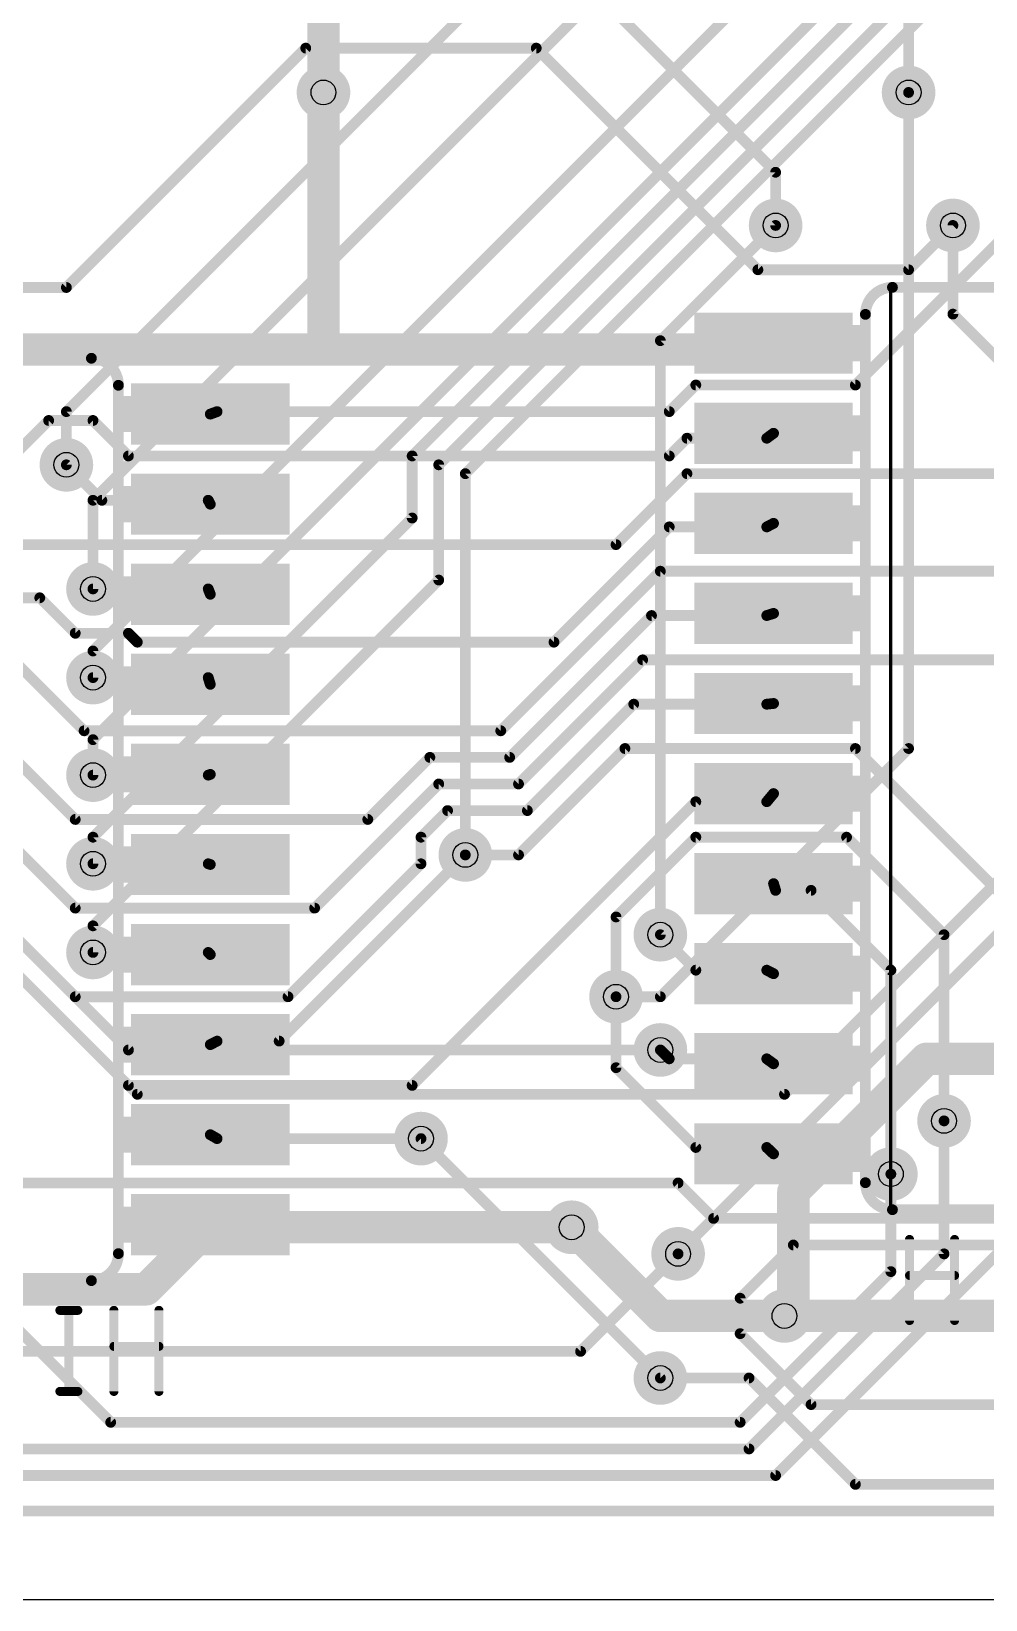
# Model space of a CAD drawing. Extents: x 0 to 200, y 0 to 49.
# Drawn here: x 41.51 to 54.96, y 0 to 22.11 of the extents above; entities that cross this region are included whole.
import ezdxf

# ---------------------------------------------------------------- set-up
doc = ezdxf.new("R2010")
doc.units = 0
for name, color, linetype in [('1', 12, 'CONTINUOUS'), ('16', 132, 'CONTINUOUS'), ('18', 110, 'CONTINUOUS'), ('20', 31, 'CONTINUOUS'), ('22', 253, 'CONTINUOUS'), ('26', 253, 'CONTINUOUS'), ('30', 253, 'CONTINUOUS'), ('32', 253, 'CONTINUOUS'), ('44', 253, 'CONTINUOUS'), ('52', 253, 'CONTINUOUS')]:
    doc.layers.add(name, color=color, linetype=linetype)

# ---------------------------------------------------------------- blocks, each defined once
blk = doc.blocks.new('RECT')
blk.add_solid([(-0.5, -0.5), (0.5, -0.5), (-0.5, 0.5), (0.5, 0.5)])
blk = doc.blocks.new('ROUNDV')
at = {"const_width": 0.5}
blk.add_lwpolyline([(0, -0.25, 1), (0, 0.25, 1), (0, -0.25)], format="xyb", dxfattribs=at)

msp = doc.modelspace()

# ---------------------------------------------------------------- linework, layer by layer
at = {"layer": '1'}
for points, const_width in [([(65.625, 40.375), (42, 16.75)], 0.1524), ([(64.25, 34), (42.375, 12.125)], 0.1524), ([(64.625, 33.875), (46.875, 16.125)], 0.1524), ([(65.625, 33.875), (47.625, 15.875)], 0.1524), ([(65, 33.75), (47.25, 16)], 0.1524), ([(60.25, 31.25), (42.375, 13.375)], 0.1524), ([(56.625, 29.75), (42.375, 15.5)], 0.1524), ([(45.625, 26.875), (45.625, 21.25)], 0.4572), ([(53.875, 21.25), (53.875, 12)], 0.1524), ([(52, 19.375), (50.375, 17.75)], 0.1524), ([(54.5, 18.125), (54.5, 19.375)], 0.1524), ([(58.375, 14.25), (54.5, 18.125)], 0.1524), ([(50.375, 17.75), (50.375, 9.375)], 0.1524), ([(42, 16.75), (42, 16)], 0.1524), ([(46.875, 16.125), (46.875, 15.25)], 0.1524), ([(47.25, 16), (47.25, 14.375)], 0.1524), ([(47.625, 15.875), (47.625, 10.5)], 0.1524), ([(42.375, 15.5), (42.375, 14.25)], 0.1524), ([(46.875, 15.25), (42.375, 10.75)], 0.1524), ([(60.375, 15.375), (52.125, 7.125)], 0.1524), ([(36.25, 14.375), (42.875, 7.75)], 0.1524), ([(47.25, 14.375), (42.375, 9.5)], 0.1524), ([(43, 7.125), (36.625, 13.5)], 0.1524), ([(42.375, 13.375), (42.375, 13)], 0.1524), ([(59, 13.25), (50.625, 4.875)], 0.1524), ([(42.375, 12.125), (42.375, 11.625)], 0.1524), ([(53.875, 12), (50.375, 8.5)], 0.1524), ([(42.375, 10.75), (42.375, 10.375)], 0.1524), ([(60.375, 10.125), (52, 1.75)], 0.1524), ([(42.375, 9.5), (42.375, 9.125)], 0.1524), ([(36.125, 9), (42.625, 2.5)], 0.1524), ([(50.375, 8.5), (49.75, 8.5)], 0.1524), ([(42.875, 7.75), (50.375, 7.75)], 0.1524), ([(52.25, 5.75), (54.125, 7.625)], 0.4572), ([(54.125, 7.625), (56, 7.625)], 0.4572), ([(52.125, 7.125), (43, 7.125)], 0.1524), ([(54.375, 6.75), (54.375, 4.875)], 0.1524), ([(50.375, 3.125), (47, 6.5)], 0.1524), ([(52.25, 4.125), (52.25, 5.75)], 0.4572), ([(53.625, 4.625), (53.625, 6)], 0.1524), ([(50.375, 4), (49.125, 5.25)], 0.4572), ([(54.375, 4.875), (51.625, 2.125)], 0.1524), ([(51.5, 2.5), (53.625, 4.625)], 0.1524), ([(52.125, 4), (50.375, 4)], 0.4572), ([(52.25, 4.125), (52.125, 4)], 0.4572), ([(42.625, 2.5), (51.5, 2.5)], 0.1524), ([(51.625, 2.125), (41.25, 2.125)], 0.1524), ([(52, 1.75), (40.75, 1.75)], 0.1524)]:
    msp.add_lwpolyline(points, dxfattribs=dict(at, const_width=const_width))
for points, const_width in [([(45.5107, 21.25, 1), (45.7393, 21.25)], 0.2286), ([(53.9131, 21.25, 1), (53.8369, 21.25)], 0.0762), ([(52.0269, 19.3481, 1), (51.9731, 19.4019)], 0.0762), ([(54.5381, 19.375, 1), (54.4619, 19.375)], 0.0762), ([(54.4619, 18.125, 1), (54.5381, 18.125)], 0.0762), ([(54.5269, 18.1519, 1), (54.4731, 18.0981)], 0.0762), ([(50.4131, 17.75, 1), (50.3369, 17.75)], 0.0762), ([(50.3481, 17.7769, 1), (50.4019, 17.7231)], 0.0762), ([(42.0381, 16.75, 1), (41.9619, 16.75)], 0.0762), ([(41.9731, 16.7769, 1), (42.0269, 16.7231)], 0.0762), ([(46.9131, 16.125, 1), (46.8369, 16.125)], 0.0762), ([(46.8481, 16.1519, 1), (46.9019, 16.0981)], 0.0762), ([(41.9619, 16, 1), (42.0381, 16)], 0.0762), ([(47.2881, 16, 1), (47.2119, 16)], 0.0762), ([(47.2231, 16.0269, 1), (47.2769, 15.9731)], 0.0762), ([(47.6631, 15.875, 1), (47.5869, 15.875)], 0.0762), ([(47.5981, 15.9019, 1), (47.6519, 15.8481)], 0.0762), ([(42.4131, 15.5, 1), (42.3369, 15.5)], 0.0762), ([(42.3481, 15.5269, 1), (42.4019, 15.4731)], 0.0762), ([(46.8369, 15.25, 1), (46.9131, 15.25)], 0.0762), ([(46.9019, 15.2231, 1), (46.8481, 15.2769)], 0.0762), ([(47.2119, 14.375, 1), (47.2881, 14.375)], 0.0762), ([(47.2769, 14.3481, 1), (47.2231, 14.4019)], 0.0762), ([(42.3369, 14.25, 1), (42.4131, 14.25)], 0.0762), ([(42.4131, 13.375, 1), (42.3369, 13.375)], 0.0762), ([(42.3481, 13.4019, 1), (42.4019, 13.3481)], 0.0762), ([(42.3369, 13, 1), (42.4131, 13)], 0.0762), ([(42.4131, 12.125, 1), (42.3369, 12.125)], 0.0762), ([(42.3481, 12.1519, 1), (42.4019, 12.0981)], 0.0762), ([(53.8369, 12, 1), (53.9131, 12)], 0.0762), ([(53.9019, 11.9731, 1), (53.8481, 12.0269)], 0.0762), ([(42.3369, 11.625, 1), (42.4131, 11.625)], 0.0762), ([(42.4131, 10.75, 1), (42.3369, 10.75)], 0.0762), ([(42.3481, 10.7769, 1), (42.4019, 10.7231)], 0.0762), ([(42.3369, 10.375, 1), (42.4131, 10.375)], 0.0762), ([(47.5869, 10.5, 1), (47.6631, 10.5)], 0.0762), ([(42.4131, 9.5, 1), (42.3369, 9.5)], 0.0762), ([(42.3481, 9.5269, 1), (42.4019, 9.4731)], 0.0762), ([(50.3369, 9.375, 1), (50.4131, 9.375)], 0.0762), ([(42.3369, 9.125, 1), (42.4131, 9.125)], 0.0762), ([(49.75, 8.5381, 1), (49.75, 8.4619)], 0.0762), ([(50.3481, 8.5269, 1), (50.4019, 8.4731)], 0.0762), ([(50.375, 8.4619, 1), (50.375, 8.5381)], 0.0762), ([(42.875, 7.7881, 1), (42.875, 7.7119)], 0.0762), ([(42.8481, 7.7231, 1), (42.9019, 7.7769)], 0.0762), ([(50.375, 7.7119, 1), (50.375, 7.7881)], 0.0762), ([(54.125, 7.7393, 1), (54.125, 7.5107)], 0.2286), ([(54.2058, 7.5442, 1), (54.0442, 7.7058)], 0.2286), ([(43, 7.1631, 1), (43, 7.0869)], 0.0762), ([(42.9731, 7.0981, 1), (43.0269, 7.1519)], 0.0762), ([(52.0981, 7.1519, 1), (52.1519, 7.0981)], 0.0762), ([(52.125, 7.0869, 1), (52.125, 7.1631)], 0.0762), ([(54.4131, 6.75, 1), (54.3369, 6.75)], 0.0762), ([(47.0269, 6.5269, 1), (46.9731, 6.4731)], 0.0762), ([(52.3643, 5.75, 1), (52.1357, 5.75)], 0.2286), ([(53.6631, 6, 1), (53.5869, 6)], 0.0762), ([(52.1692, 5.8308, 1), (52.3308, 5.6692)], 0.2286), ([(49.2058, 5.3308, 1), (49.0442, 5.1692)], 0.2286), ([(50.5981, 4.9019, 1), (50.6519, 4.8481)], 0.0762), ([(54.3369, 4.875, 1), (54.4131, 4.875)], 0.0762), ([(54.4019, 4.8481, 1), (54.3481, 4.9019)], 0.0762), ([(53.5869, 4.625, 1), (53.6631, 4.625)], 0.0762), ([(53.6519, 4.5981, 1), (53.5981, 4.6519)], 0.0762), ([(50.375, 4.1143, 1), (50.375, 3.8857)], 0.2286), ([(52.125, 3.8857, 1), (52.125, 4.1143)], 0.2286), ([(52.1357, 4.125, 1), (52.3643, 4.125)], 0.2286), ([(52.3308, 4.0442, 1), (52.1692, 4.2058)], 0.2286), ([(50.2942, 3.9192, 1), (50.4558, 4.0808)], 0.2286), ([(52.0442, 4.0808, 1), (52.2058, 3.9192)], 0.2286), ([(50.3481, 3.0981, 1), (50.4019, 3.1519)], 0.0762), ([(42.625, 2.5381, 1), (42.625, 2.4619)], 0.0762), ([(42.5981, 2.4731, 1), (42.6519, 2.5269)], 0.0762), ([(51.4731, 2.5269, 1), (51.5269, 2.4731)], 0.0762), ([(51.5, 2.4619, 1), (51.5, 2.5381)], 0.0762), ([(51.5981, 2.1519, 1), (51.6519, 2.0981)], 0.0762), ([(51.625, 2.0869, 1), (51.625, 2.1631)], 0.0762), ([(51.9731, 1.7769, 1), (52.0269, 1.7231)], 0.0762), ([(52, 1.7119, 1), (52, 1.7881)], 0.0762)]:
    msp.add_lwpolyline(points, format="xyb", dxfattribs=dict(at, const_width=const_width))
at = {"layer": '16'}
for points, const_width in [([(31.75, 40.375), (52, 20.125)], 0.1524), ([(53.875, 31.25), (53.875, 21.25)], 0.1524), ([(62.375, 26.375), (53.125, 17.125)], 0.1524), ([(45.375, 21.875), (42, 18.5)], 0.1524), ([(48.625, 21.875), (45.375, 21.875)], 0.1524), ([(51.75, 18.75), (48.625, 21.875)], 0.1524), ([(45.625, 21.25), (45.625, 17.625)], 0.4572), ([(52, 20.125), (52, 19.375)], 0.1524), ([(54.5, 19.375), (53.875, 18.75)], 0.1524), ([(53.875, 18.75), (51.75, 18.75)], 0.1524), ([(42, 18.5), (27.625, 18.5)], 0.1524), ([(51.875, 17.625), (51.9708, 17.715)], 0.4572), ([(34.875, 17.625), (45.625, 17.625)], 0.4572), ([(45.625, 17.625), (51.875, 17.625)], 0.4572), ([(50.875, 17.125), (50.5, 16.75)], 0.1524), ([(53.125, 17.125), (50.875, 17.125)], 0.1524), ([(44.125, 16.75), (44.0292, 16.715)], 0.1524), ([(50.5, 16.75), (44.125, 16.75)], 0.1524), ([(41.75, 16.625), (40.625, 15.5)], 0.1524), ([(42.375, 16.625), (41.75, 16.625)], 0.1524), ([(42.875, 16.125), (42.375, 16.625)], 0.1524), ([(50.75, 16.375), (50.5, 16.125)], 0.1524), ([(51.875, 16.375), (50.75, 16.375)], 0.1524), ([(51.875, 16.375), (51.9708, 16.445)], 0.1524), ([(50.5, 16.125), (42.875, 16.125)], 0.1524), ([(42, 16), (42.5, 15.5)], 0.1524), ([(50.75, 15.875), (49.75, 14.875)], 0.1524), ([(61.5, 15.875), (50.75, 15.875)], 0.1524), ([(42.5, 15.5), (44, 15.5)], 0.1524), ([(44, 15.5), (44.0292, 15.445)], 0.1524), ([(50.5, 15.125), (48.875, 13.5)], 0.1524), ([(51.875, 15.125), (50.5, 15.125)], 0.1524), ([(51.875, 15.125), (51.9708, 15.175)], 0.1524), ([(49.75, 14.875), (32.75, 14.875)], 0.1524), ([(50.375, 14.5), (48.125, 12.25)], 0.1524), ([(57.25, 14.5), (50.375, 14.5)], 0.1524), ([(41.625, 14.125), (35.625, 14.125)], 0.1524), ([(42.125, 13.625), (41.625, 14.125)], 0.1524), ([(42.375, 14.25), (44, 14.25)], 0.1524), ([(44, 14.25), (44.0292, 14.175)], 0.1524), ([(50.25, 13.875), (48.25, 11.875)], 0.1524), ([(51.875, 13.875), (50.25, 13.875)], 0.1524), ([(51.875, 13.875), (51.9708, 13.905)], 0.1524), ([(42.25, 12.25), (41, 13.5)], 0.1524), ([(42.875, 13.625), (42.125, 13.625)], 0.1524), ([(43, 13.5), (42.875, 13.625)], 0.1524), ([(48.875, 13.5), (43, 13.5)], 0.1524), ([(50.125, 13.25), (48.375, 11.5)], 0.1524), ([(56.5, 13.25), (50.125, 13.25)], 0.1524), ([(42.375, 13), (44, 13)], 0.1524), ([(44, 13), (44.0292, 12.905)], 0.1524), ([(42.125, 11), (40.25, 12.875)], 0.1524), ([(50, 12.625), (48.5, 11.125)], 0.1524), ([(51.875, 12.625), (50, 12.625)], 0.1524), ([(51.875, 12.625), (51.9708, 12.635)], 0.1524), ([(42.125, 9.75), (39.625, 12.25)], 0.1524), ([(48.125, 12.25), (42.25, 12.25)], 0.1524), ([(47.125, 11.875), (46.25, 11)], 0.1524), ([(48.25, 11.875), (47.125, 11.875)], 0.1524), ([(48.375, 10.5), (49.875, 12)], 0.1524), ([(49.875, 12), (53.125, 12)], 0.1524), ([(53.125, 12), (55.625, 9.5)], 0.1524), ([(42.125, 8.5), (39, 11.625)], 0.1524), ([(42.375, 11.625), (44, 11.625)], 0.1524), ([(44, 11.625), (44.0292, 11.635)], 0.1524), ([(47.25, 11.5), (45.5, 9.75)], 0.1524), ([(48.375, 11.5), (47.25, 11.5)], 0.1524), ([(50.875, 11.25), (46.875, 7.25)], 0.1524), ([(51.875, 11.25), (50.875, 11.25)], 0.1524), ([(51.875, 11.25), (51.9708, 11.365)], 0.1524), ([(46.25, 11), (42.125, 11)], 0.1524), ([(47.375, 11.125), (47, 10.75)], 0.1524), ([(48.5, 11.125), (47.375, 11.125)], 0.1524), ([(47, 10.75), (47, 10.375)], 0.1524), ([(49.75, 9.625), (50.875, 10.75)], 0.1524), ([(50.875, 10.75), (53, 10.75)], 0.1524), ([(53, 10.75), (54.375, 9.375)], 0.1524), ([(42.375, 10.375), (44, 10.375)], 0.1524), ([(44, 10.375), (44.0292, 10.365)], 0.1524), ([(47.625, 10.5), (45, 7.875)], 0.1524), ([(47, 10.375), (45.125, 8.5)], 0.1524), ([(47.625, 10.5), (48.375, 10.5)], 0.1524), ([(42.875, 7.25), (39.875, 10.25)], 0.1524), ([(52, 10), (51.9708, 10.095)], 0.1524), ([(52.5, 10), (52, 10)], 0.1524), ([(53.625, 8.875), (52.5, 10)], 0.1524), ([(45.5, 9.75), (42.125, 9.75)], 0.1524), ([(49.75, 8.5), (49.75, 9.625)], 0.1524), ([(50.375, 9.375), (50.875, 8.875)], 0.1524), ([(54.375, 9.375), (54.375, 6.75)], 0.1524), ([(42.375, 9.125), (44, 9.125)], 0.1524), ([(44, 9.125), (44.0292, 9.095)], 0.1524), ([(50.875, 8.875), (51.875, 8.875)], 0.1524), ([(51.875, 8.875), (51.9708, 8.825)], 0.1524), ([(53.625, 6), (53.625, 8.875)], 0.1524), ([(45.125, 8.5), (42.125, 8.5)], 0.1524), ([(49.75, 8.5), (49.75, 7.5)], 0.1524), ([(44.125, 7.875), (44.0292, 7.825)], 0.1524), ([(45, 7.875), (44.125, 7.875)], 0.1524), ([(50.375, 7.75), (50.5, 7.625)], 0.1524), ([(49.75, 7.5), (50.875, 6.375)], 0.1524), ([(50.5, 7.625), (51.875, 7.625)], 0.1524), ([(51.875, 7.625), (51.9708, 7.555)], 0.1524), ([(46.875, 7.25), (42.875, 7.25)], 0.1524), ([(44.125, 6.5), (44.0292, 6.555)], 0.1524), ([(47, 6.5), (44.125, 6.5)], 0.1524), ([(50.875, 6.375), (51.875, 6.375)], 0.1524), ([(51.875, 6.375), (51.9708, 6.285)], 0.1524), ([(50.625, 5.875), (36.875, 5.875)], 0.1524), ([(51.125, 5.375), (50.625, 5.875)], 0.1524), ([(44, 5.25), (43.125, 4.375)], 0.4572), ([(44, 5.25), (44.0292, 5.285)], 0.4572), ([(44.25, 5.25), (44.0292, 5.285)], 0.4572), ([(49.125, 5.25), (44.25, 5.25)], 0.4572), ([(58.125, 5.375), (51.125, 5.375)], 0.1524), ([(50.625, 4.875), (49.25, 3.5)], 0.1524), ([(52.25, 5), (51.5, 4.25)], 0.1524), ([(59, 5), (52.25, 5)], 0.1524), ([(43.125, 4.375), (32.875, 4.375)], 0.4572), ([(51.5, 4.25), (51.5, 3.75)], 0.1524), ([(59.75, 4), (52.125, 4)], 0.4572), ([(51.5, 3.75), (52.5, 2.75)], 0.1524), ([(49.25, 3.5), (40.75, 3.5)], 0.1524), ([(51.625, 3.125), (50.375, 3.125)], 0.1524), ([(53.125, 1.625), (51.625, 3.125)], 0.1524), ([(52.5, 2.75), (75.125, 2.75)], 0.1524), ([(147.125, 1.625), (53.125, 1.625)], 0.1524), ([(148, 1.25), (30.375, 1.25)], 0.1524)]:
    msp.add_lwpolyline(points, dxfattribs=dict(at, const_width=const_width))
for points, const_width in [([(45.375, 21.9131, 1), (45.375, 21.8369)], 0.0762), ([(45.4019, 21.8481, 1), (45.3481, 21.9019)], 0.0762), ([(48.6519, 21.9019, 1), (48.5981, 21.8481)], 0.0762), ([(48.625, 21.8369, 1), (48.625, 21.9131)], 0.0762), ([(45.7393, 21.25, 1), (45.5107, 21.25)], 0.2286), ([(53.8369, 21.25, 1), (53.9131, 21.25)], 0.0762), ([(52.0381, 20.125, 1), (51.9619, 20.125)], 0.0762), ([(51.9731, 20.0981, 1), (52.0269, 20.1519)], 0.0762), ([(51.9619, 19.375, 1), (52.0381, 19.375)], 0.0762), ([(54.5269, 19.3481, 1), (54.4731, 19.4019)], 0.0762), ([(51.75, 18.7881, 1), (51.75, 18.7119)], 0.0762), ([(51.7231, 18.7231, 1), (51.7769, 18.7769)], 0.0762), ([(53.8481, 18.7769, 1), (53.9019, 18.7231)], 0.0762), ([(53.875, 18.7119, 1), (53.875, 18.7881)], 0.0762), ([(42, 18.4619, 1), (42, 18.5381)], 0.0762), ([(41.9731, 18.5269, 1), (42.0269, 18.4731)], 0.0762), ([(52.0491, 17.6317, 1), (51.8925, 17.7983)], 0.2286), ([(45.625, 17.7393, 1), (45.625, 17.5107)], 0.2286), ([(45.5107, 17.625, 1), (45.7393, 17.625)], 0.2286), ([(45.625, 17.5107, 1), (45.625, 17.7393)], 0.2286), ([(51.7967, 17.7083, 1), (51.9533, 17.5417)], 0.2286), ([(51.875, 17.5107, 1), (51.875, 17.7393)], 0.2286), ([(50.875, 17.1631, 1), (50.875, 17.0869)], 0.0762), ([(50.9019, 17.0981, 1), (50.8481, 17.1519)], 0.0762), ([(53.0981, 17.1519, 1), (53.1519, 17.0981)], 0.0762), ([(53.125, 17.0869, 1), (53.125, 17.1631)], 0.0762), ([(44.125, 16.7881, 1), (44.125, 16.7119)], 0.0762), ([(44.1381, 16.7142, 1), (44.1119, 16.7858)], 0.0762), ([(50.4731, 16.7769, 1), (50.5269, 16.7231)], 0.0762), ([(50.5, 16.7119, 1), (50.5, 16.7881)], 0.0762), ([(41.75, 16.6631, 1), (41.75, 16.5869)], 0.0762), ([(41.7769, 16.5981, 1), (41.7231, 16.6519)], 0.0762), ([(42.4019, 16.6519, 1), (42.3481, 16.5981)], 0.0762), ([(42.375, 16.5869, 1), (42.375, 16.6631)], 0.0762), ([(44.0161, 16.7508, 1), (44.0423, 16.6792)], 0.0762), ([(50.75, 16.4131, 1), (50.75, 16.3369)], 0.0762), ([(50.7769, 16.3481, 1), (50.7231, 16.4019)], 0.0762), ([(51.8525, 16.4058, 1), (51.8975, 16.3442)], 0.0762), ([(51.875, 16.3369, 1), (51.875, 16.4131)], 0.0762), ([(51.9933, 16.4142, 1), (51.9483, 16.4758)], 0.0762), ([(42.875, 16.1631, 1), (42.875, 16.0869)], 0.0762), ([(42.8481, 16.0981, 1), (42.9019, 16.1519)], 0.0762), ([(50.4731, 16.1519, 1), (50.5269, 16.0981)], 0.0762), ([(50.5, 16.0869, 1), (50.5, 16.1631)], 0.0762), ([(42.0269, 16.0269, 1), (41.9731, 15.9731)], 0.0762), ([(50.75, 15.9131, 1), (50.75, 15.8369)], 0.0762), ([(50.7769, 15.8481, 1), (50.7231, 15.9019)], 0.0762), ([(42.5, 15.5381, 1), (42.5, 15.4619)], 0.0762), ([(42.4731, 15.4731, 1), (42.5269, 15.5269)], 0.0762), ([(44.0337, 15.5179, 1), (43.9663, 15.4821)], 0.0762), ([(43.9955, 15.4271, 1), (44.0629, 15.4629)], 0.0762), ([(44, 15.4619, 1), (44, 15.5381)], 0.0762), ([(50.5, 15.1631, 1), (50.5, 15.0869)], 0.0762), ([(50.5269, 15.0981, 1), (50.4731, 15.1519)], 0.0762), ([(51.8574, 15.1588, 1), (51.8926, 15.0912)], 0.0762), ([(51.875, 15.0869, 1), (51.875, 15.1631)], 0.0762), ([(51.9884, 15.1412, 1), (51.9532, 15.2088)], 0.0762), ([(49.7231, 14.9019, 1), (49.7769, 14.8481)], 0.0762), ([(49.75, 14.8369, 1), (49.75, 14.9131)], 0.0762), ([(50.375, 14.5381, 1), (50.375, 14.4619)], 0.0762), ([(50.4019, 14.4731, 1), (50.3481, 14.5269)], 0.0762), ([(41.6519, 14.1519, 1), (41.5981, 14.0981)], 0.0762), ([(41.625, 14.0869, 1), (41.625, 14.1631)], 0.0762), ([(42.375, 14.2881, 1), (42.375, 14.2119)], 0.0762), ([(44.0355, 14.2638, 1), (43.9645, 14.2362)], 0.0762), ([(43.9937, 14.1612, 1), (44.0647, 14.1888)], 0.0762), ([(44, 14.2119, 1), (44, 14.2881)], 0.0762), ([(50.25, 13.9131, 1), (50.25, 13.8369)], 0.0762), ([(50.2769, 13.8481, 1), (50.2231, 13.9019)], 0.0762), ([(51.8636, 13.9114, 1), (51.8864, 13.8386)], 0.0762), ([(51.875, 13.8369, 1), (51.875, 13.9131)], 0.0762), ([(51.9822, 13.8686, 1), (51.9594, 13.9414)], 0.0762), ([(42.125, 13.6631, 1), (42.125, 13.5869)], 0.0762), ([(42.0981, 13.5981, 1), (42.1519, 13.6519)], 0.0762), ([(42.9019, 13.6519, 1), (42.8481, 13.5981)], 0.0762), ([(42.875, 13.5869, 1), (42.875, 13.6631)], 0.0762), ([(43, 13.5381, 1), (43, 13.4619)], 0.0762), ([(42.9731, 13.4731, 1), (43.0269, 13.5269)], 0.0762), ([(48.8481, 13.5269, 1), (48.9019, 13.4731)], 0.0762), ([(48.875, 13.4619, 1), (48.875, 13.5381)], 0.0762), ([(50.125, 13.2881, 1), (50.125, 13.2119)], 0.0762), ([(50.1519, 13.2231, 1), (50.0981, 13.2769)], 0.0762), ([(42.375, 13.0381, 1), (42.375, 12.9619)], 0.0762), ([(44.0364, 13.0112, 1), (43.9636, 12.9888)], 0.0762), ([(44, 12.9619, 1), (44, 13.0381)], 0.0762), ([(43.9928, 12.8938, 1), (44.0656, 12.9162)], 0.0762), ([(50, 12.6631, 1), (50, 12.5869)], 0.0762), ([(50.0269, 12.5981, 1), (49.9731, 12.6519)], 0.0762), ([(51.871, 12.6629, 1), (51.879, 12.5871)], 0.0762), ([(51.875, 12.5869, 1), (51.875, 12.6631)], 0.0762), ([(51.9748, 12.5971, 1), (51.9668, 12.6729)], 0.0762), ([(42.25, 12.2881, 1), (42.25, 12.2119)], 0.0762), ([(42.2231, 12.2231, 1), (42.2769, 12.2769)], 0.0762), ([(48.0981, 12.2769, 1), (48.1519, 12.2231)], 0.0762), ([(48.125, 12.2119, 1), (48.125, 12.2881)], 0.0762), ([(47.125, 11.9131, 1), (47.125, 11.8369)], 0.0762), ([(47.1519, 11.8481, 1), (47.0981, 11.9019)], 0.0762), ([(48.25, 11.8369, 1), (48.25, 11.9131)], 0.0762), ([(49.875, 12.0381, 1), (49.875, 11.9619)], 0.0762), ([(49.9019, 11.9731, 1), (49.8481, 12.0269)], 0.0762), ([(53.1519, 12.0269, 1), (53.0981, 11.9731)], 0.0762), ([(53.125, 11.9619, 1), (53.125, 12.0381)], 0.0762), ([(48.2231, 11.9019, 1), (48.2769, 11.8481)], 0.0762), ([(42.375, 11.6631, 1), (42.375, 11.5869)], 0.0762), ([(43.9877, 11.661, 1), (44.0123, 11.589)], 0.0762), ([(44, 11.5869, 1), (44, 11.6631)], 0.0762), ([(44.0415, 11.599, 1), (44.0169, 11.671)], 0.0762), ([(47.25, 11.5381, 1), (47.25, 11.4619)], 0.0762), ([(47.2769, 11.4731, 1), (47.2231, 11.5269)], 0.0762), ([(48.3481, 11.5269, 1), (48.4019, 11.4731)], 0.0762), ([(48.375, 11.4619, 1), (48.375, 11.5381)], 0.0762), ([(50.875, 11.2881, 1), (50.875, 11.2119)], 0.0762), ([(50.9019, 11.2231, 1), (50.8481, 11.2769)], 0.0762), ([(51.8457, 11.2744, 1), (51.9043, 11.2256)], 0.0762), ([(51.875, 11.2119, 1), (51.875, 11.2881)], 0.0762), ([(52.0001, 11.3406, 1), (51.9415, 11.3894)], 0.0762), ([(42.125, 11.0381, 1), (42.125, 10.9619)], 0.0762), ([(42.0981, 10.9731, 1), (42.1519, 11.0269)], 0.0762), ([(46.2231, 11.0269, 1), (46.2769, 10.9731)], 0.0762), ([(46.25, 10.9619, 1), (46.25, 11.0381)], 0.0762), ([(47.375, 11.1631, 1), (47.375, 11.0869)], 0.0762), ([(47.4019, 11.0981, 1), (47.3481, 11.1519)], 0.0762), ([(48.4731, 11.1519, 1), (48.5269, 11.0981)], 0.0762), ([(48.5, 11.0869, 1), (48.5, 11.1631)], 0.0762), ([(47.0381, 10.75, 1), (46.9619, 10.75)], 0.0762), ([(46.9731, 10.7769, 1), (47.0269, 10.7231)], 0.0762), ([(50.875, 10.7881, 1), (50.875, 10.7119)], 0.0762), ([(50.9019, 10.7231, 1), (50.8481, 10.7769)], 0.0762), ([(53.0269, 10.7769, 1), (52.9731, 10.7231)], 0.0762), ([(53, 10.7119, 1), (53, 10.7881)], 0.0762), ([(42.375, 10.4131, 1), (42.375, 10.3369)], 0.0762), ([(44.0123, 10.411, 1), (43.9877, 10.339)], 0.0762), ([(44, 10.3369, 1), (44, 10.4131)], 0.0762), ([(44.0169, 10.329, 1), (44.0415, 10.401)], 0.0762), ([(46.9619, 10.375, 1), (47.0381, 10.375)], 0.0762), ([(47.0269, 10.3481, 1), (46.9731, 10.4019)], 0.0762), ([(47.625, 10.5381, 1), (47.625, 10.4619)], 0.0762), ([(47.6519, 10.4731, 1), (47.5981, 10.5269)], 0.0762), ([(48.3481, 10.5269, 1), (48.4019, 10.4731)], 0.0762), ([(48.375, 10.4619, 1), (48.375, 10.5381)], 0.0762), ([(52.0072, 10.1062, 1), (51.9344, 10.0838)], 0.0762), ([(52, 10.0381, 1), (52, 9.9619)], 0.0762), ([(51.9636, 9.9888, 1), (52.0364, 10.0112)], 0.0762), ([(52.5269, 10.0269, 1), (52.4731, 9.9731)], 0.0762), ([(52.5, 9.9619, 1), (52.5, 10.0381)], 0.0762), ([(42.125, 9.7881, 1), (42.125, 9.7119)], 0.0762), ([(42.0981, 9.7231, 1), (42.1519, 9.7769)], 0.0762), ([(45.4731, 9.7769, 1), (45.5269, 9.7231)], 0.0762), ([(45.5, 9.7119, 1), (45.5, 9.7881)], 0.0762), ([(49.7881, 9.625, 1), (49.7119, 9.625)], 0.0762), ([(49.7231, 9.6519, 1), (49.7769, 9.5981)], 0.0762), ([(50.4019, 9.4019, 1), (50.3481, 9.3481)], 0.0762), ([(54.4131, 9.375, 1), (54.3369, 9.375)], 0.0762), ([(54.3481, 9.3481, 1), (54.4019, 9.4019)], 0.0762), ([(42.375, 9.1631, 1), (42.375, 9.0869)], 0.0762), ([(44.0273, 9.1516, 1), (43.9727, 9.0984)], 0.0762), ([(44, 9.0869, 1), (44, 9.1631)], 0.0762), ([(44.0019, 9.0684, 1), (44.0565, 9.1216)], 0.0762), ([(50.875, 8.9131, 1), (50.875, 8.8369)], 0.0762), ([(50.8481, 8.8481, 1), (50.9019, 8.9019)], 0.0762), ([(51.8926, 8.9088, 1), (51.8574, 8.8412)], 0.0762), ([(51.875, 8.8369, 1), (51.875, 8.9131)], 0.0762), ([(51.9532, 8.7912, 1), (51.9884, 8.8588)], 0.0762), ([(53.6631, 8.875, 1), (53.5869, 8.875)], 0.0762), ([(53.5981, 8.8481, 1), (53.6519, 8.9019)], 0.0762), ([(42.125, 8.5381, 1), (42.125, 8.4619)], 0.0762), ([(42.0981, 8.4731, 1), (42.1519, 8.5269)], 0.0762), ([(45.0981, 8.5269, 1), (45.1519, 8.4731)], 0.0762), ([(45.125, 8.4619, 1), (45.125, 8.5381)], 0.0762), ([(49.7881, 8.5, 1), (49.7119, 8.5)], 0.0762), ([(49.7119, 8.5, 1), (49.7881, 8.5)], 0.0762), ([(44.0116, 7.8588, 1), (44.0468, 7.7912)], 0.0762), ([(44.125, 7.9131, 1), (44.125, 7.8369)], 0.0762), ([(44.1426, 7.8412, 1), (44.1074, 7.9088)], 0.0762), ([(44.9731, 7.9019, 1), (45.0269, 7.8481)], 0.0762), ([(45, 7.8369, 1), (45, 7.9131)], 0.0762), ([(50.4019, 7.7769, 1), (50.3481, 7.7231)], 0.0762), ([(49.7119, 7.5, 1), (49.7881, 7.5)], 0.0762), ([(49.7769, 7.5269, 1), (49.7231, 7.4731)], 0.0762), ([(50.5, 7.6631, 1), (50.5, 7.5869)], 0.0762), ([(50.4731, 7.5981, 1), (50.5269, 7.6519)], 0.0762), ([(51.8975, 7.6558, 1), (51.8525, 7.5942)], 0.0762), ([(51.875, 7.5869, 1), (51.875, 7.6631)], 0.0762), ([(51.9483, 7.5242, 1), (51.9933, 7.5858)], 0.0762), ([(42.875, 7.2881, 1), (42.875, 7.2119)], 0.0762), ([(42.8481, 7.2231, 1), (42.9019, 7.2769)], 0.0762), ([(46.8481, 7.2769, 1), (46.9019, 7.2231)], 0.0762), ([(46.875, 7.2119, 1), (46.875, 7.2881)], 0.0762), ([(54.3369, 6.75, 1), (54.4131, 6.75)], 0.0762), ([(44.0482, 6.588, 1), (44.0102, 6.522)], 0.0762), ([(44.125, 6.5381, 1), (44.125, 6.4619)], 0.0762), ([(44.106, 6.467, 1), (44.144, 6.533)], 0.0762), ([(47, 6.4619, 1), (47, 6.5381)], 0.0762), ([(50.875, 6.4131, 1), (50.875, 6.3369)], 0.0762), ([(50.8481, 6.3481, 1), (50.9019, 6.4019)], 0.0762), ([(51.9011, 6.4028, 1), (51.8489, 6.3472)], 0.0762), ([(51.875, 6.3369, 1), (51.875, 6.4131)], 0.0762), ([(51.9447, 6.2572, 1), (51.9969, 6.3128)], 0.0762), ([(53.5869, 6, 1), (53.6631, 6)], 0.0762), ([(50.6519, 5.9019, 1), (50.5981, 5.8481)], 0.0762), ([(50.625, 5.8369, 1), (50.625, 5.9131)], 0.0762), ([(43.9122, 5.3232, 1), (44.0878, 5.1768)], 0.2286), ([(44.0471, 5.3979, 1), (44.0113, 5.1721)], 0.2286), ([(44.0808, 5.1692, 1), (43.9192, 5.3308)], 0.2286), ([(44.117, 5.2118, 1), (43.9414, 5.3582)], 0.2286), ([(44.25, 5.3643, 1), (44.25, 5.1357)], 0.2286), ([(44.2321, 5.1371, 1), (44.2679, 5.3629)], 0.2286), ([(49.125, 5.1357, 1), (49.125, 5.3643)], 0.2286), ([(51.125, 5.4131, 1), (51.125, 5.3369)], 0.0762), ([(51.0981, 5.3481, 1), (51.1519, 5.4019)], 0.0762), ([(50.6519, 4.8481, 1), (50.5981, 4.9019)], 0.0762), ([(52.25, 5.0381, 1), (52.25, 4.9619)], 0.0762), ([(52.2769, 4.9731, 1), (52.2231, 5.0269)], 0.0762), ([(43.0442, 4.4558, 1), (43.2058, 4.2942)], 0.2286), ([(43.125, 4.2607, 1), (43.125, 4.4893)], 0.2286), ([(51.5381, 4.25, 1), (51.4619, 4.25)], 0.0762), ([(51.4731, 4.2769, 1), (51.5269, 4.2231)], 0.0762), ([(52.125, 4.1143, 1), (52.125, 3.8857)], 0.2286), ([(51.4619, 3.75, 1), (51.5381, 3.75)], 0.0762), ([(51.5269, 3.7769, 1), (51.4731, 3.7231)], 0.0762), ([(49.2231, 3.5269, 1), (49.2769, 3.4731)], 0.0762), ([(49.25, 3.4619, 1), (49.25, 3.5381)], 0.0762), ([(50.375, 3.1631, 1), (50.375, 3.0869)], 0.0762), ([(51.6519, 3.1519, 1), (51.5981, 3.0981)], 0.0762), ([(51.625, 3.0869, 1), (51.625, 3.1631)], 0.0762), ([(52.5, 2.7881, 1), (52.5, 2.7119)], 0.0762), ([(52.4731, 2.7231, 1), (52.5269, 2.7769)], 0.0762), ([(53.125, 1.6631, 1), (53.125, 1.5869)], 0.0762), ([(53.0981, 1.5981, 1), (53.1519, 1.6519)], 0.0762)]:
    msp.add_lwpolyline(points, format="xyb", dxfattribs=dict(at, const_width=const_width))
at = {"layer": '20'}
msp.add_line((0, 0), (200, 0), dxfattribs=at)
at = {"layer": '22'}
for points, const_width in [([(53.6472, 18.5024, 0.4142), (53.2662, 18.1214)], 0.1524), ([(53.6472, 18.5405, 1), (53.6472, 18.4643)], 0.0762), ([(53.6472, 18.4643, 1), (53.6472, 18.5405)], 0.0762), ([(53.6345, 18.477, 1), (53.6091, 18.477)], 0.0254), ([(53.2281, 18.1214, 1), (53.3043, 18.1214)], 0.0762), ([(42.7338, 17.1214, 0.4142), (42.3528, 17.5024)], 0.1524), ([(42.3528, 17.5405, 1), (42.3528, 17.4643)], 0.0762), ([(42.3528, 17.4643, 1), (42.3528, 17.5405)], 0.0762), ([(42.6957, 17.1214, 1), (42.7719, 17.1214)], 0.0762), ([(53.2662, 5.8786, 0.4142), (53.6472, 5.4976)], 0.1524), ([(53.3043, 5.8786, 1), (53.2281, 5.8786)], 0.0762), ([(53.6472, 5.5357, 1), (53.6472, 5.4595)], 0.0762), ([(53.6091, 5.523, 1), (53.6345, 5.523)], 0.0254), ([(53.6472, 5.4595, 1), (53.6472, 5.5357)], 0.0762), ([(42.3528, 4.4976, 0.4142), (42.7338, 4.8786)], 0.1524), ([(42.7719, 4.8786, 1), (42.6957, 4.8786)], 0.0762), ([(42.3528, 4.5357, 1), (42.3528, 4.4595)], 0.0762), ([(42.3528, 4.4595, 1), (42.3528, 4.5357)], 0.0762)]:
    msp.add_lwpolyline(points, format="xyb", dxfattribs=dict(at, const_width=const_width))
for points, const_width in [([(53.6472, 18.5024), (60.3528, 18.5024)], 0.1524), ([(53.6218, 5.523), (53.6218, 18.477)], 0.0508), ([(35.6472, 17.5024), (42.3528, 17.5024)], 0.1524), ([(55.73, 5.4976), (53.6472, 5.4976)], 0.1524), ([(42.3528, 4.4976), (40.27, 4.4976)], 0.1524)]:
    msp.add_lwpolyline(points, dxfattribs=dict(at, const_width=const_width))
at = {"layer": '26', "const_width": 0.0635}
for points in [[(53.9203, 5.0785, 1), (53.8567, 5.0785)], [(54.5553, 5.0785, 1), (54.4918, 5.0785)], [(53.8885, 4.6022, 1), (53.8885, 4.5388)], [(54.5235, 4.5388, 1), (54.5235, 4.6022)], [(41.9083, 4.1102, 1), (41.9083, 4.0468)], [(42.067, 4.0785, 1), (42.0035, 4.0785)], [(42.1623, 4.0468, 1), (42.1623, 4.1102)], [(42.702, 4.0785, 1), (42.6385, 4.0785)], [(43.337, 4.0785, 1), (43.2735, 4.0785)], [(53.8567, 3.9355, 1), (53.9203, 3.9355)], [(54.4918, 3.9355, 1), (54.5553, 3.9355)], [(42.6703, 3.6023, 1), (42.6703, 3.5387)], [(43.3053, 3.5387, 1), (43.3053, 3.6023)], [(41.9083, 2.9673, 1), (41.9083, 2.9038)], [(42.0035, 2.9355, 1), (42.067, 2.9355)], [(42.1623, 2.9038, 1), (42.1623, 2.9673)], [(42.6385, 2.9355, 1), (42.702, 2.9355)], [(43.2735, 2.9355, 1), (43.337, 2.9355)]]:
    msp.add_lwpolyline(points, format="xyb", dxfattribs=at)
at = {"layer": '26', "const_width": 0.127}
for points in [[(53.8885, 5.0785), (53.8885, 3.9355)], [(54.5235, 3.9355), (54.5235, 5.0785)], [(54.5235, 4.5705), (53.8885, 4.5705)], [(42.1623, 4.0785), (41.9083, 4.0785)], [(42.0353, 4.0785), (42.0353, 2.9355)], [(42.6703, 4.0785), (42.6703, 2.9355)], [(43.3053, 2.9355), (43.3053, 4.0785)], [(43.3053, 3.5705), (42.6703, 3.5705)], [(42.1623, 2.9355), (41.9083, 2.9355)]]:
    msp.add_lwpolyline(points, dxfattribs=at)
at = {"layer": '44'}
for centre in [(45.625, 21.25), (53.875, 21.25), (52, 19.375), (54.5, 19.375), (42, 16), (42.375, 14.25), (42.375, 13), (42.375, 11.625), (47.625, 10.5), (42.375, 10.375), (50.375, 9.375), (42.375, 9.125), (49.75, 8.5), (50.375, 7.75), (54.375, 6.75), (47, 6.5), (53.625, 6), (49.125, 5.25), (50.625, 4.875), (52.125, 4), (50.375, 3.125)]:
    msp.add_circle(centre, 0.175, dxfattribs=at)
at = {"layer": '52', "const_width": 0.1524}
for points in [[(53.2662, 5.8786), (53.2662, 18.1214)], [(42.7338, 17.1214), (42.7338, 4.8786)]]:
    msp.add_lwpolyline(points, dxfattribs=at)
at = {"layer": '52', "const_width": 0.0762}
for points in [[(53.3043, 18.1214, 1), (53.2281, 18.1214)], [(42.7719, 17.1214, 1), (42.6957, 17.1214)], [(53.2281, 5.8786, 1), (53.3043, 5.8786)], [(42.6957, 4.8786, 1), (42.7719, 4.8786)]]:
    msp.add_lwpolyline(points, format="xyb", dxfattribs=at)

# ---------------------------------------------------------------- block references
at = {"layer": '16', "xscale": 0.6604, "yscale": 2.032, "rotation": 90}
for p in [(51.9708, 17.715), (44.0292, 16.715), (51.9708, 16.445), (44.0292, 15.445), (51.9708, 15.175), (44.0292, 14.175), (51.9708, 13.905), (44.0292, 12.905), (51.9708, 12.635), (44.0292, 11.635), (51.9708, 11.365), (44.0292, 10.365), (51.9708, 10.095), (44.0292, 9.095), (51.9708, 8.825), (44.0292, 7.825), (51.9708, 7.555), (44.0292, 6.555), (51.9708, 6.285), (44.0292, 5.285)]:
    msp.add_blockref('RECT', p, dxfattribs=at)
at = {"layer": '18', "xscale": 0.7564, "yscale": 0.7564}
for p in [(45.625, 21.25), (45.625, 21.25), (53.875, 21.25), (53.875, 21.25), (52, 19.375), (52, 19.375), (54.5, 19.375), (54.5, 19.375), (42, 16), (42, 16), (42.375, 14.25), (42.375, 14.25), (42.375, 13), (42.375, 13), (42.375, 11.625), (42.375, 11.625), (47.625, 10.5), (47.625, 10.5), (42.375, 10.375), (42.375, 10.375), (50.375, 9.375), (50.375, 9.375), (42.375, 9.125), (42.375, 9.125), (49.75, 8.5), (49.75, 8.5), (50.375, 7.75), (50.375, 7.75), (54.375, 6.75), (54.375, 6.75), (47, 6.5), (47, 6.5), (53.625, 6), (53.625, 6), (49.125, 5.25), (49.125, 5.25), (50.625, 4.875), (50.625, 4.875), (52.125, 4), (52.125, 4), (50.375, 3.125), (50.375, 3.125)]:
    msp.add_blockref('ROUNDV', p, dxfattribs=at)
at = {"layer": '30', "xscale": 0.8636, "yscale": 2.2352, "rotation": 90}
for p in [(51.9708, 17.715), (44.0292, 16.715), (51.9708, 16.445), (44.0292, 15.445), (51.9708, 15.175), (44.0292, 14.175), (51.9708, 13.905), (44.0292, 12.905), (51.9708, 12.635), (44.0292, 11.635), (51.9708, 11.365), (44.0292, 10.365), (51.9708, 10.095), (44.0292, 9.095), (51.9708, 8.825), (44.0292, 7.825), (51.9708, 7.555), (44.0292, 6.555), (51.9708, 6.285), (44.0292, 5.285)]:
    msp.add_blockref('RECT', p, dxfattribs=at)
at = {"layer": '32', "xscale": 0.6604, "yscale": 2.032, "rotation": 90}
for p in [(51.9708, 17.715), (44.0292, 16.715), (51.9708, 16.445), (44.0292, 15.445), (51.9708, 15.175), (44.0292, 14.175), (51.9708, 13.905), (44.0292, 12.905), (51.9708, 12.635), (44.0292, 11.635), (51.9708, 11.365), (44.0292, 10.365), (51.9708, 10.095), (44.0292, 9.095), (51.9708, 8.825), (44.0292, 7.825), (51.9708, 7.555), (44.0292, 6.555), (51.9708, 6.285), (44.0292, 5.285)]:
    msp.add_blockref('RECT', p, dxfattribs=at)
at = {"layer": '52', "xscale": 0.508, "rotation": 90}
for p, yscale in [((52.4026, 17.715), 1.4732), ((53.2027, 17.715), 0.127), ((42.7973, 16.715), 0.127), ((43.5974, 16.715), 1.4732), ((52.4026, 16.445), 1.4732), ((53.2027, 16.445), 0.127), ((42.7973, 15.445), 0.127), ((43.5974, 15.445), 1.4732), ((52.4026, 15.175), 1.4732), ((53.2027, 15.175), 0.127), ((42.7973, 14.175), 0.127), ((43.5974, 14.175), 1.4732), ((52.4026, 13.905), 1.4732), ((53.2027, 13.905), 0.127), ((42.7973, 12.905), 0.127), ((43.5974, 12.905), 1.4732), ((52.4026, 12.635), 1.4732), ((53.2027, 12.635), 0.127), ((42.7973, 11.635), 0.127), ((43.5974, 11.635), 1.4732), ((52.4026, 11.365), 1.4732), ((53.2027, 11.365), 0.127), ((42.7973, 10.365), 0.127), ((43.5974, 10.365), 1.4732), ((52.4026, 10.095), 1.4732), ((53.2027, 10.095), 0.127), ((42.7973, 9.095), 0.127), ((43.5974, 9.095), 1.4732), ((52.4026, 8.825), 1.4732), ((53.2027, 8.825), 0.127), ((42.7973, 7.825), 0.127), ((43.5974, 7.825), 1.4732), ((52.4026, 7.555), 1.4732), ((53.2027, 7.555), 0.127), ((42.7973, 6.555), 0.127), ((43.5974, 6.555), 1.4732), ((52.4026, 6.285), 1.4732), ((53.2027, 6.285), 0.127), ((42.7973, 5.285), 0.127), ((43.5974, 5.285), 1.4732)]:
    msp.add_blockref('RECT', p, dxfattribs=dict(at, yscale=yscale))

doc.saveas('drawing.dxf')
